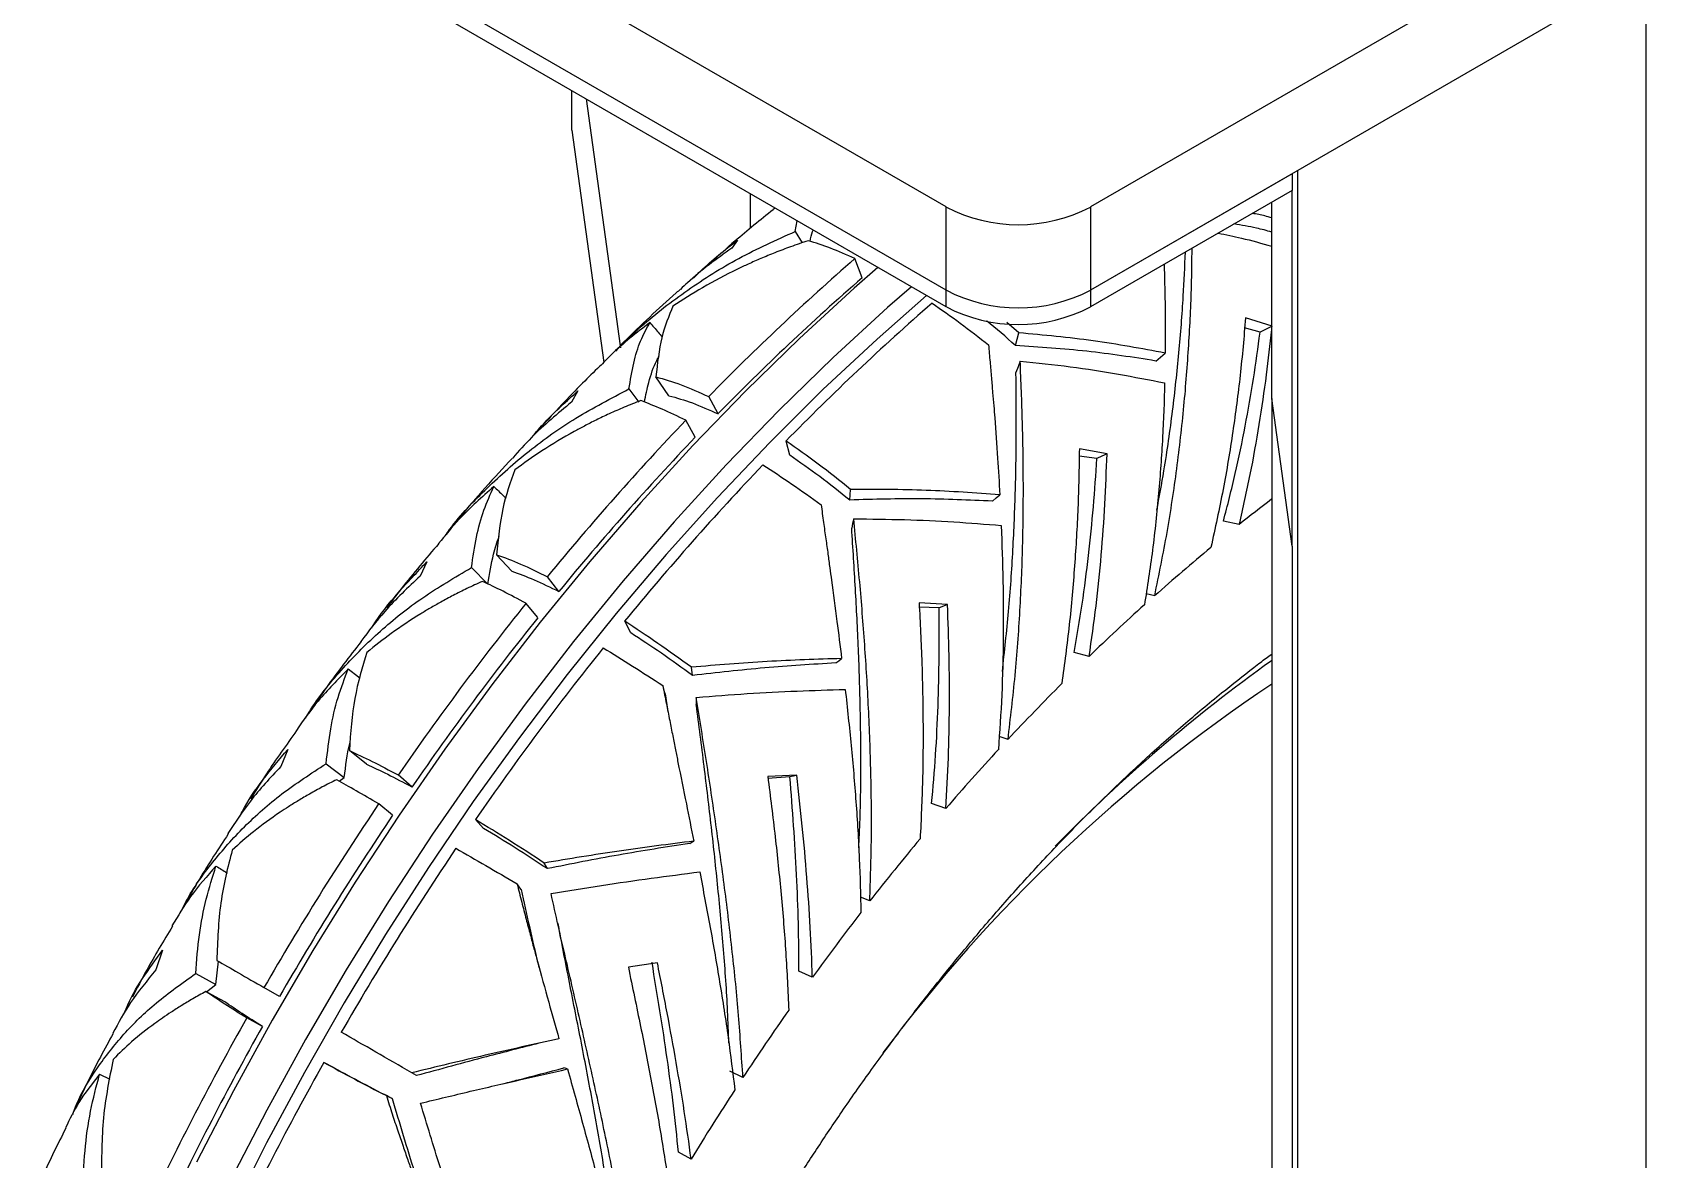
# Model space of a CAD drawing. Header units: millimetres. Extents: x 0 to 597, y 0 to 420.
# Drawn here: x 339.66 to 350.27, y 89.39 to 96.77 of the extents above; entities that cross this region are included whole.
import ezdxf

# ---------------------------------------------------------------- set-up
doc = ezdxf.new("R2010")
doc.units = ezdxf.units.MM

msp = doc.modelspace()

# ---------------------------------------------------------------- linework, layer by layer
at = {"color": 7, "linetype": 'Continuous', "lineweight": 25}
for p, q in [((352.807, 99.22), (346.585, 95.628)), ((352.807, 98.675), (346.585, 95.083)), ((345.642, 95.628), (341.871, 97.805)), ((345.642, 95.083), (341.871, 97.26)), ((345.642, 94.974), (341.871, 97.151)), ((343.191, 96.13), (343.191, 96.39)), ((343.285, 96.335), (343.508, 94.72)), ((343.191, 96.13), (343.401, 94.61)), ((347.905, 95.845), (346.585, 95.083)), ((347.905, 95.845), (347.905, 95.736)), ((347.905, 95.736), (346.585, 94.974)), ((347.772, 94.375), (347.772, 95.659)), ((347.905, 93.409), (347.905, 95.736)), ((344.522, 95.621), (344.508, 95.611)), ((345.642, 95.083), (345.642, 95.628)), ((346.585, 95.628), (346.585, 95.083)), ((344.654, 95.468), (344.667, 95.537)), ((344.654, 95.468), (344.698, 95.393)), ((344.275, 95.41), (344.238, 95.359)), ((345.091, 95.164), (345.044, 95.29)), ((345.642, 94.974), (345.642, 95.083)), ((346.585, 95.083), (346.585, 94.974)), ((346.116, 94.804), (346.038, 94.871)), ((347.696, 94.808), (347.594, 94.836)), ((347.774, 94.849), (347.601, 94.903)), ((343.509, 94.711), (343.51, 94.706)), ((346.095, 94.721), (346.116, 94.804)), ((343.827, 94.393), (343.741, 94.516)), ((343.231, 94.424), (343.189, 94.351)), ((343.565, 94.437), (343.629, 94.351)), ((344.148, 94.274), (344.087, 94.387)), ((347.905, 93.409), (347.772, 94.375)), ((347.772, 94.375), (347.772, 86.566)), ((343.999, 94.121), (343.937, 94.232)), ((344.617, 94.003), (344.593, 94.096)), ((346.628, 93.981), (346.512, 93.998)), ((346.694, 94.013), (346.513, 94.046)), ((345.01, 93.71), (345.016, 93.78)), ((347.56, 93.55), (347.456, 93.572)), ((342.799, 93.245), (342.699, 93.352)), ((347.905, 93.409), (347.905, 85.599)), ((342.243, 93.306), (342.199, 93.213)), ((342.534, 93.268), (342.641, 93.16)), ((343.107, 93.112), (343.032, 93.208)), ((342.968, 92.941), (342.891, 93.035)), ((345.65, 93.027), (345.464, 93.038)), ((345.595, 93.005), (345.465, 93.009)), ((347.006, 93.084), (346.95, 93.097)), ((343.577, 92.841), (343.537, 92.917)), ((346.577, 92.686), (346.479, 92.712)), ((343.982, 92.562), (343.974, 92.616)), ((343.801, 92.441), (343.817, 92.342)), ((346.046, 92.144), (345.988, 92.162)), ((341.332, 92.078), (341.286, 91.966)), ((341.847, 91.981), (341.735, 92.071)), ((341.583, 91.985), (341.702, 91.894)), ((341.669, 91.871), (341.702, 91.894)), ((342.144, 91.833), (342.055, 91.911)), ((344.663, 91.909), (344.474, 91.9)), ((344.618, 91.899), (344.475, 91.888)), ((342.018, 91.647), (341.927, 91.723)), ((345.639, 91.692), (345.546, 91.724)), ((342.614, 91.561), (342.56, 91.619)), ((343.031, 91.298), (343.01, 91.335)), ((345.141, 91.087), (345.08, 91.111)), ((340.513, 90.765), (340.469, 90.635)), ((340.86, 90.54), (340.878, 90.693)), ((343.751, 90.682), (343.561, 90.653)), ((340.73, 90.612), (340.86, 90.54)), ((344.765, 90.588), (344.678, 90.627)), ((340.799, 90.492), (340.86, 90.54)), ((341.278, 90.462), (341.176, 90.52)), ((341.166, 90.265), (341.063, 90.321)), ((340.1, 89.953), (340.167, 89.92)), ((341.636, 89.994), (341.568, 90.029)), ((342.175, 89.944), (342.143, 89.962)), ((343.163, 89.987), (343.139, 89.994)), ((344.311, 89.931), (344.225, 89.973)), ((343.972, 89.397), (343.889, 89.442))]:
    msp.add_line(p, q, dxfattribs=at)
at = {"color": 8, "linetype": 'Continuous', "lineweight": 25}
for p, q in [((350.223, 86.275), (350.223, 97.183)), ((347.944, 84.96), (347.944, 95.868)), ((344.361, 95.489), (344.361, 95.714))]:
    msp.add_line(p, q, dxfattribs=at)
at = {"color": 7, "linetype": 'Continuous', "lineweight": 25, "flags": 128}
for points in [[(345.195, 95.232), (345.04, 95.096), (344.682, 94.768), (344.33, 94.424), (343.983, 94.066), (343.643, 93.694), (343.31, 93.308), (342.984, 92.91), (342.667, 92.5), (342.359, 92.08), (342.061, 91.649), (341.773, 91.21), (341.496, 90.762), (341.23, 90.306), (340.976, 89.844), (340.735, 89.377)], [(345.414, 95.106), (345.258, 94.97), (344.901, 94.642), (344.548, 94.298), (344.202, 93.94), (343.861, 93.567), (343.528, 93.182), (343.203, 92.784), (342.886, 92.374), (342.578, 91.954), (342.28, 91.523), (341.992, 91.083), (341.714, 90.635), (341.449, 90.18), (341.195, 89.718), (340.953, 89.251)], [(345.513, 95.049), (345.189, 94.763), (344.835, 94.433), (344.487, 94.087), (344.145, 93.727), (343.809, 93.353), (343.481, 92.967), (343.16, 92.568), (342.849, 92.157), (342.546, 91.737), (342.253, 91.306), (341.971, 90.867), (341.7, 90.419), (341.441, 89.965), (341.193, 89.504), (340.959, 89.038)], [(347.774, 94.849), (347.735, 94.829), (347.696, 94.808)], [(346.126, 94.619), (346.112, 94.581), (346.098, 94.544)], [(347.014, 94.62), (347.044, 94.646), (347.075, 94.672)], [(346.694, 94.013), (346.661, 93.997), (346.628, 93.981)], [(345.944, 93.703), (345.968, 93.724), (345.992, 93.744)], [(345.036, 93.587), (345.029, 93.556), (345.023, 93.526)], [(345.65, 93.027), (345.623, 93.016), (345.595, 93.005)], [(341.728, 92.605), (341.794, 92.554), (341.806, 92.545)], [(344.92, 92.644), (344.939, 92.659), (344.957, 92.673)], [(344.006, 92.418), (344.006, 92.395), (344.006, 92.372)], [(344.663, 91.909), (344.64, 91.904), (344.618, 91.899)], [(343.963, 91.463), (343.976, 91.471), (343.989, 91.478)], [(342.859, 91.162), (342.846, 91.18), (342.833, 91.199)], [(340.919, 90.427), (340.858, 90.46), (340.796, 90.494)], [(342.015, 89.794), (341.996, 89.803), (341.977, 89.813)]]:
    msp.add_lwpolyline(points, dxfattribs=at)
at = {"color": 7, "linetype": 'Continuous', "lineweight": 25}
for centre, radius, start, end in [((346.114, 96.537), 1.025, 242.6097, 297.3899), ((355.722, 83.016), 16.269, 131.0211, 135.6544), ((355.613, 83.068), 16.032, 131.0205, 135.6556), ((346.114, 95.993), 1.025, 242.6097, 297.3899), ((356.227, 82.724), 16.269, 131.0211, 135.6544), ((346.114, 95.884), 1.025, 242.6097, 297.3899), ((357.127, 81.653), 18.227, 136.3592, 140.6546), ((357.005, 81.718), 17.972, 136.3596, 140.6542), ((357.632, 81.361), 18.227, 136.3592, 140.6546), ((355.26, 83.866), 12.373, 127.2478, 128.4884), ((355.82, 83.184), 13.255, 129.583, 131.6824), ((358.224, 80.758), 19.642, 141.316, 145.4026), ((356.387, 82.552), 14.105, 132.0558, 134.0705), ((358.086, 80.836), 19.366, 141.3164, 145.4026), ((358.729, 80.466), 19.642, 141.316, 145.4026), ((353.919, 84.057), 10.573, 125.5556, 135.6732), ((353.509, 83.904), 10.339, 123.7038, 143.2312), ((357.102, 81.826), 15.123, 135.0532, 136.9763), ((357.626, 81.34), 15.838, 137.32, 139.1848), ((358.825, 80.342), 20.373, 146.0417, 150.0293), ((358.674, 80.43), 20.081, 146.0415, 150.0298), ((359.331, 80.051), 20.373, 146.0417, 150.0293), ((358.219, 80.835), 16.617, 140.1016, 141.9076), ((358.58, 80.553), 17.074, 142.2302, 144.0049), ((358.962, 80.279), 17.545, 144.8798, 146.622), ((358.768, 80.37), 20.31, 150.6619, 154.6581), ((358.618, 80.456), 20.02, 150.6615, 154.6582), ((359.273, 80.078), 20.31, 150.6619, 154.6581), ((359.162, 80.148), 17.784, 146.9362, 148.6619)]:
    msp.add_arc(centre, radius, start, end, dxfattribs=at)
for points, knots in [([(344.509, 95.61), (344.425, 95.543), (344.288, 95.433), (344.155, 95.314), (344.103, 95.267)], [0, 0, 0, 0, 0.612165, 1, 1, 1, 1]), ([(347.772, 95.556), (347.757, 95.561), (347.716, 95.573), (347.673, 95.581), (347.645, 95.586)], [0, 0, 0, 0, 0.351312, 1, 1, 1, 1]), ([(343.479, 94.685), (343.533, 94.74), (343.679, 94.885), (343.948, 95.089), (344.282, 95.301), (344.529, 95.412), (344.654, 95.468)], [0, 0, 0, 0, 0.1664548, 0.4396097, 0.7153808, 1, 1, 1, 1]), ([(344.75, 95.402), (344.755, 95.426), (344.761, 95.453), (344.769, 95.474), (344.771, 95.477)], [0, 0, 0, 0, 0.847024, 1, 1, 1, 1]), ([(347.421, 95.457), (347.472, 95.447), (347.592, 95.422), (347.706, 95.39), (347.772, 95.371)], [0, 0, 0, 0, 0.427568, 1, 1, 1, 1]), ([(347.772, 95.464), (347.739, 95.473), (347.659, 95.495), (347.574, 95.509), (347.525, 95.517)], [0, 0, 0, 0, 0.413972, 1, 1, 1, 1]), ([(344.738, 95.407), (344.699, 95.394), (344.626, 95.369), (344.523, 95.33), (344.431, 95.292), (344.349, 95.256), (344.22, 95.195), (344.052, 95.107), (343.917, 95.02), (343.853, 94.979)], [0, 0, 0, 0, 0.120104, 0.230144, 0.330171, 0.420239, 0.5004, 0.764721, 1, 1, 1, 1]), ([(344.238, 95.359), (344.138, 95.287), (344.021, 95.203), (343.918, 95.104), (343.903, 95.089)], [0, 0, 0, 0, 0.854638, 1, 1, 1, 1]), ([(343.987, 95.162), (344.003, 95.178), (344.092, 95.268), (344.192, 95.346), (344.275, 95.41)], [0, 0, 0, 0, 0.180335, 1, 1, 1, 1]), ([(345.044, 95.29), (344.99, 95.314), (344.882, 95.363), (344.786, 95.392), (344.738, 95.407)], [0, 0, 0, 0, 0.5003673, 1, 1, 1, 1]), ([(347.006, 93.084), (347.034, 93.222), (347.091, 93.498), (347.153, 93.915), (347.2, 94.326), (347.231, 94.727), (347.248, 95.074), (347.25, 95.277), (347.251, 95.359)], [0, 0, 0, 0, 0.176703, 0.354441, 0.53124, 0.705894, 0.882228, 1, 1, 1, 1]), ([(347.02, 93.643), (347.036, 93.729), (347.077, 93.948), (347.125, 94.294), (347.167, 94.676), (347.194, 95.026), (347.203, 95.238), (347.207, 95.334)], [0, 0, 0, 0, 0.147083, 0.371571, 0.593068, 0.816404, 1, 1, 1, 1]), ([(347.068, 95.253), (347.068, 95.247), (347.069, 95.216), (347.072, 95.101), (347.076, 94.916), (347.075, 94.75), (347.075, 94.672)], [0, 0, 0, 0, 0.033951, 0.16752, 0.607956, 1, 1, 1, 1]), ([(343.902, 95.091), (343.893, 95.082), (343.767, 94.972), (343.634, 94.846), (343.512, 94.725), (343.504, 94.716)], [0, 0, 0, 0, 0.069862, 0.932381, 1, 1, 1, 1]), ([(343.853, 94.979), (343.826, 94.914), (343.772, 94.784), (343.751, 94.605), (343.741, 94.516)], [0, 0, 0, 0, 0.499578, 1, 1, 1, 1]), ([(345.549, 94.998), (345.61, 94.956), (345.733, 94.872), (345.857, 94.774), (345.919, 94.725)], [0, 0, 0, 0, 0.50036, 1, 1, 1, 1]), ([(343.702, 94.872), (343.614, 94.804), (343.498, 94.714), (343.398, 94.609), (343.373, 94.583)], [0, 0, 0, 0, 0.75542, 1, 1, 1, 1]), ([(343.565, 94.437), (343.574, 94.494), (343.593, 94.609), (343.638, 94.754), (343.681, 94.833), (343.702, 94.872)], [0, 0, 0, 0, 0.339373, 0.672331, 1, 1, 1, 1]), ([(343.702, 94.872), (343.72, 94.851), (343.747, 94.819), (343.774, 94.788), (343.783, 94.778)], [0, 0, 0, 0, 0.6769791, 1, 1, 1, 1]), ([(346.095, 94.721), (346.032, 94.777), (345.969, 94.834), (345.906, 94.882), (345.906, 94.882)], [0, 0, 0, 0, 0.997146, 1, 1, 1, 1]), ([(347.601, 94.903), (347.59, 94.778), (347.569, 94.533), (347.519, 94.156), (347.457, 93.779), (347.402, 93.526), (347.374, 93.4)], [0, 0, 0, 0, 0.255317, 0.500301, 0.750159, 1, 1, 1, 1]), ([(347.456, 93.572), (347.483, 93.675), (347.536, 93.883), (347.6, 94.195), (347.655, 94.505), (347.682, 94.707), (347.696, 94.808)], [0, 0, 0, 0, 0.250004, 0.500001, 0.750178, 1, 1, 1, 1]), ([(347.56, 93.55), (347.585, 93.659), (347.634, 93.877), (347.692, 94.205), (347.739, 94.522), (347.761, 94.727), (347.772, 94.826)], [0, 0, 0, 0, 0.254513, 0.509002, 0.763778, 1, 1, 1, 1]), ([(345.919, 94.725), (345.922, 94.688), (345.928, 94.617), (345.937, 94.513), (345.945, 94.417), (345.953, 94.33), (345.964, 94.188), (345.978, 93.995), (345.988, 93.825), (345.992, 93.744)], [0, 0, 0, 0, 0.120104, 0.230139, 0.330166, 0.420235, 0.500395, 0.764717, 1, 1, 1, 1]), ([(347.014, 94.62), (346.864, 94.644), (346.565, 94.69), (346.252, 94.71), (346.095, 94.721)], [0, 0, 0, 0, 0.500008, 1, 1, 1, 1]), ([(347.075, 94.672), (346.919, 94.701), (346.607, 94.759), (346.28, 94.789), (346.116, 94.804)], [0, 0, 0, 0, 0.499574, 1, 1, 1, 1]), ([(343.666, 94.351), (343.675, 94.395), (343.696, 94.494), (343.729, 94.592), (343.757, 94.642), (343.762, 94.652)], [0, 0, 0, 0, 0.39051, 0.884893, 1, 1, 1, 1]), ([(346.046, 92.144), (346.062, 92.284), (346.096, 92.563), (346.126, 92.986), (346.144, 93.406), (346.148, 93.819), (346.142, 94.227), (346.131, 94.487), (346.126, 94.619)], [0, 0, 0, 0, 0.166039, 0.333054, 0.499183, 0.6633, 0.828991, 1, 1, 1, 1]), ([(346.126, 94.619), (346.235, 94.608), (346.453, 94.585), (346.77, 94.536), (346.971, 94.496), (347.071, 94.477)], [0, 0, 0, 0, 0.339383, 0.672334, 1, 1, 1, 1]), ([(343.372, 94.584), (343.335, 94.548), (343.205, 94.421), (343.079, 94.285), (342.989, 94.188)], [0, 0, 0, 0, 0.284187, 1, 1, 1, 1]), ([(343.741, 94.516), (343.795, 94.501), (343.903, 94.47), (344.026, 94.415), (344.087, 94.387)], [0, 0, 0, 0, 0.498257, 1, 1, 1, 1]), ([(346.009, 92.588), (346.023, 92.719), (346.053, 92.985), (346.08, 93.384), (346.096, 93.779), (346.102, 94.169), (346.099, 94.418), (346.098, 94.544)], [0, 0, 0, 0, 0.195836, 0.396536, 0.594559, 0.794226, 1, 1, 1, 1]), ([(342.363, 93.477), (342.372, 93.491), (342.452, 93.603), (342.633, 93.791), (342.907, 94.036), (343.216, 94.255), (343.447, 94.375), (343.565, 94.437)], [0, 0, 0, 0, 0.032395, 0.273416, 0.511516, 0.751907, 1, 1, 1, 1]), ([(342.929, 94.12), (342.957, 94.154), (343.05, 94.262), (343.157, 94.358), (343.231, 94.424)], [0, 0, 0, 0, 0.309228, 1, 1, 1, 1]), ([(343.827, 94.393), (343.877, 94.379), (343.977, 94.351), (344.09, 94.3), (344.148, 94.274)], [0, 0, 0, 0, 0.498662, 1, 1, 1, 1]), ([(347.071, 94.477), (347.068, 94.358), (347.06, 94.12), (347.033, 93.753), (346.995, 93.386), (346.958, 93.143), (346.939, 93.024)], [0, 0, 0, 0, 0.250635, 0.500175, 0.755307, 1, 1, 1, 1]), ([(343.189, 94.351), (343.099, 94.276), (342.961, 94.162), (342.844, 94.03), (342.804, 93.984)], [0, 0, 0, 0, 0.654713, 1, 1, 1, 1]), ([(343.642, 94.361), (343.605, 94.346), (343.536, 94.319), (343.439, 94.276), (343.352, 94.235), (343.276, 94.196), (343.155, 94.131), (343, 94.039), (342.876, 93.95), (342.818, 93.908)], [0, 0, 0, 0, 0.120103, 0.230142, 0.330168, 0.420237, 0.500396, 0.764722, 1, 1, 1, 1]), ([(343.937, 94.232), (343.884, 94.257), (343.779, 94.309), (343.688, 94.343), (343.642, 94.361)], [0, 0, 0, 0, 0.5003701, 1, 1, 1, 1]), ([(345.016, 93.78), (344.946, 93.836), (344.803, 93.95), (344.663, 94.047), (344.593, 94.096)], [0, 0, 0, 0, 0.498257, 1, 1, 1, 1]), ([(342.802, 93.985), (342.683, 93.856), (342.558, 93.72), (342.44, 93.575), (342.434, 93.568)], [0, 0, 0, 0, 0.95174, 1, 1, 1, 1]), ([(345.01, 93.71), (344.944, 93.763), (344.813, 93.868), (344.683, 93.958), (344.617, 94.003)], [0, 0, 0, 0, 0.498662, 1, 1, 1, 1]), ([(346.513, 94.046), (346.511, 93.917), (346.506, 93.664), (346.483, 93.278), (346.45, 92.893), (346.415, 92.637), (346.398, 92.509)], [0, 0, 0, 0, 0.255317, 0.500299, 0.750159, 1, 1, 1, 1]), ([(346.479, 92.712), (346.497, 92.817), (346.534, 93.029), (346.574, 93.348), (346.607, 93.667), (346.621, 93.877), (346.628, 93.981)], [0, 0, 0, 0, 0.250001, 0.499999, 0.75018, 1, 1, 1, 1]), ([(346.577, 92.686), (346.593, 92.796), (346.625, 93.017), (346.658, 93.351), (346.682, 93.684), (346.69, 93.904), (346.694, 94.013)], [0, 0, 0, 0, 0.249912, 0.499814, 0.74999, 1, 1, 1, 1]), ([(342.818, 93.908), (342.788, 93.826), (342.73, 93.662), (342.709, 93.456), (342.699, 93.352)], [0, 0, 0, 0, 0.499577, 1, 1, 1, 1]), ([(344.442, 93.94), (344.505, 93.899), (344.63, 93.818), (344.758, 93.725), (344.823, 93.679)], [0, 0, 0, 0, 0.500362, 1, 1, 1, 1]), ([(342.681, 93.798), (342.603, 93.729), (342.471, 93.613), (342.363, 93.479), (342.319, 93.425)], [0, 0, 0, 0, 0.596436, 1, 1, 1, 1]), ([(342.534, 93.268), (342.544, 93.336), (342.563, 93.47), (342.612, 93.646), (342.658, 93.748), (342.681, 93.798)], [0, 0, 0, 0, 0.339375, 0.672337, 1, 1, 1, 1]), ([(342.681, 93.798), (342.701, 93.779), (342.728, 93.754), (342.754, 93.728), (342.761, 93.722)], [0, 0, 0, 0, 0.75428, 1, 1, 1, 1]), ([(345.992, 93.744), (345.832, 93.756), (345.512, 93.779), (345.182, 93.78), (345.016, 93.78)], [0, 0, 0, 0, 0.499575, 1, 1, 1, 1]), ([(344.823, 93.679), (344.828, 93.641), (344.838, 93.567), (344.853, 93.459), (344.867, 93.36), (344.879, 93.27), (344.899, 93.125), (344.925, 92.927), (344.947, 92.754), (344.957, 92.673)], [0, 0, 0, 0, 0.120103, 0.230137, 0.330163, 0.420232, 0.500392, 0.764717, 1, 1, 1, 1]), ([(345.944, 93.703), (345.79, 93.71), (345.484, 93.723), (345.168, 93.715), (345.01, 93.71)], [0, 0, 0, 0, 0.500014, 1, 1, 1, 1]), ([(345.141, 91.087), (345.146, 91.225), (345.155, 91.502), (345.15, 91.925), (345.135, 92.347), (345.109, 92.765), (345.076, 93.182), (345.049, 93.451), (345.036, 93.587)], [0, 0, 0, 0, 0.1660392, 0.3330556, 0.4991854, 0.6633, 0.8289942, 1, 1, 1, 1]), ([(345.036, 93.587), (345.147, 93.586), (345.368, 93.584), (345.691, 93.569), (345.899, 93.552), (346.002, 93.544)], [0, 0, 0, 0, 0.339378, 0.672331, 1, 1, 1, 1]), ([(346.002, 93.544), (346.006, 93.422), (346.015, 93.18), (346.016, 92.808), (346.008, 92.439), (345.991, 92.195), (345.983, 92.076)], [0, 0, 0, 0, 0.250632, 0.50017, 0.755314, 1, 1, 1, 1]), ([(342.641, 93.16), (342.652, 93.227), (342.67, 93.339), (342.702, 93.435), (342.715, 93.473)], [0, 0, 0, 0, 0.601244, 1, 1, 1, 1]), ([(345.069, 91.434), (345.07, 91.463), (345.08, 91.627), (345.084, 91.93), (345.081, 92.335), (345.068, 92.737), (345.048, 93.137), (345.031, 93.395), (345.023, 93.526)], [0, 0, 0, 0, 0.042495, 0.234701, 0.425698, 0.614156, 0.804174, 1, 1, 1, 1]), ([(342.32, 93.425), (342.237, 93.328), (342.12, 93.192), (342.011, 93.046), (341.979, 93.004)], [0, 0, 0, 0, 0.710898, 1, 1, 1, 1]), ([(342.699, 93.352), (342.75, 93.334), (342.852, 93.296), (342.972, 93.238), (343.032, 93.208)], [0, 0, 0, 0, 0.498252, 1, 1, 1, 1]), ([(341.447, 92.282), (341.46, 92.303), (341.53, 92.42), (341.691, 92.613), (341.933, 92.857), (342.212, 93.079), (342.426, 93.204), (342.534, 93.268)], [0, 0, 0, 0, 0.050895, 0.2873, 0.520854, 0.756647, 1, 1, 1, 1]), ([(341.883, 92.875), (341.884, 92.878), (341.934, 92.959), (342.051, 93.105), (342.179, 93.239), (342.243, 93.306)], [0, 0, 0, 0, 0.017247, 0.508766, 1, 1, 1, 1]), ([(342.799, 93.245), (342.846, 93.228), (342.94, 93.193), (343.051, 93.139), (343.107, 93.112)], [0, 0, 0, 0, 0.498663, 1, 1, 1, 1]), ([(342.199, 93.213), (342.119, 93.138), (341.977, 93.004), (341.861, 92.852), (341.811, 92.785)], [0, 0, 0, 0, 0.563865, 1, 1, 1, 1]), ([(342.606, 93.178), (342.572, 93.162), (342.507, 93.133), (342.417, 93.087), (342.336, 93.044), (342.266, 93.004), (342.155, 92.938), (342.013, 92.844), (341.902, 92.755), (341.85, 92.713)], [0, 0, 0, 0, 0.120103, 0.230142, 0.33017, 0.420235, 0.500398, 0.764727, 1, 1, 1, 1]), ([(342.891, 93.035), (342.84, 93.062), (342.737, 93.116), (342.65, 93.157), (342.606, 93.178)], [0, 0, 0, 0, 0.50037, 1, 1, 1, 1]), ([(345.464, 93.038), (345.471, 92.907), (345.484, 92.65), (345.491, 92.261), (345.489, 91.876), (345.477, 91.621), (345.471, 91.494)], [0, 0, 0, 0, 0.255319, 0.500305, 0.750165, 1, 1, 1, 1]), ([(345.546, 91.724), (345.556, 91.829), (345.574, 92.041), (345.589, 92.363), (345.597, 92.685), (345.595, 92.899), (345.595, 93.005)], [0, 0, 0, 0, 0.2499995, 0.5000084, 0.7501734, 1, 1, 1, 1]), ([(345.639, 91.692), (345.646, 91.802), (345.658, 92.022), (345.664, 92.357), (345.662, 92.693), (345.654, 92.916), (345.65, 93.027)], [0, 0, 0, 0, 0.249918, 0.499812, 0.749984, 1, 1, 1, 1]), ([(343.974, 92.616), (343.9, 92.669), (343.752, 92.776), (343.609, 92.87), (343.537, 92.917)], [0, 0, 0, 0, 0.498252, 1, 1, 1, 1]), ([(343.982, 92.562), (343.913, 92.611), (343.776, 92.711), (343.643, 92.797), (343.577, 92.841)], [0, 0, 0, 0, 0.498663, 1, 1, 1, 1]), ([(341.812, 92.784), (341.735, 92.685), (341.623, 92.542), (341.52, 92.39), (341.488, 92.343)], [0, 0, 0, 0, 0.688271, 1, 1, 1, 1]), ([(341.85, 92.713), (341.82, 92.616), (341.76, 92.421), (341.743, 92.188), (341.735, 92.071)], [0, 0, 0, 0, 0.499579, 1, 1, 1, 1]), ([(343.396, 92.743), (343.46, 92.704), (343.587, 92.625), (343.721, 92.539), (343.787, 92.496)], [0, 0, 0, 0, 0.5003621, 1, 1, 1, 1]), ([(347.656, 92.615), (347.67, 92.626), (347.709, 92.656), (347.747, 92.684), (347.772, 92.702)], [0, 0, 0, 0, 0.3634936, 1, 1, 1, 1]), ([(341.728, 92.605), (341.66, 92.537), (341.534, 92.41), (341.434, 92.268), (341.388, 92.202)], [0, 0, 0, 0, 0.541859, 1, 1, 1, 1]), ([(341.583, 91.985), (341.592, 92.062), (341.609, 92.214), (341.657, 92.421), (341.705, 92.544), (341.728, 92.605)], [0, 0, 0, 0, 0.339377, 0.672336, 1, 1, 1, 1]), ([(344.957, 92.673), (344.795, 92.668), (344.47, 92.658), (344.14, 92.63), (343.974, 92.616)], [0, 0, 0, 0, 0.499575, 1, 1, 1, 1]), ([(344.92, 92.644), (344.765, 92.635), (344.455, 92.616), (344.14, 92.58), (343.982, 92.562)], [0, 0, 0, 0, 0.500014, 1, 1, 1, 1]), ([(344.33, 88.709), (344.401, 88.831), (344.502, 89.002), (344.658, 89.252), (344.794, 89.464), (344.962, 89.714), (345.143, 89.972), (345.338, 90.236), (345.544, 90.503), (345.76, 90.769), (345.984, 91.032), (346.215, 91.289), (346.452, 91.54), (346.695, 91.782), (346.941, 92.015), (347.192, 92.238), (347.43, 92.439), (347.586, 92.56), (347.656, 92.615)], [0, 0, 0, 0, 0.07793, 0.109908, 0.162924, 0.217995, 0.27706, 0.338663, 0.402203, 0.467201, 0.533312, 0.600278, 0.6679, 0.736024, 0.804526, 0.873305, 0.942278, 1, 1, 1, 1]), ([(343.787, 92.496), (343.795, 92.456), (343.809, 92.381), (343.831, 92.271), (343.851, 92.17), (343.869, 92.079), (343.898, 91.931), (343.939, 91.733), (343.973, 91.56), (343.989, 91.478)], [0, 0, 0, 0, 0.120104, 0.230137, 0.330166, 0.42023, 0.500393, 0.764723, 1, 1, 1, 1]), ([(343.801, 92.441), (343.799, 92.45), (343.794, 92.469), (343.79, 92.487), (343.787, 92.496)], [0, 0, 0, 0, 0.500024, 1, 1, 1, 1]), ([(344.006, 92.418), (344.117, 92.427), (344.338, 92.445), (344.665, 92.461), (344.876, 92.468), (344.981, 92.471)], [0, 0, 0, 0, 0.33938, 0.672337, 1, 1, 1, 1]), ([(344.311, 89.931), (344.302, 90.066), (344.285, 90.336), (344.243, 90.751), (344.193, 91.169), (344.135, 91.586), (344.072, 92.005), (344.028, 92.279), (344.006, 92.418)], [0, 0, 0, 0, 0.166037, 0.333057, 0.499182, 0.6633, 0.828992, 1, 1, 1, 1]), ([(344.219, 90.157), (344.216, 90.226), (344.21, 90.427), (344.185, 90.767), (344.149, 91.17), (344.105, 91.572), (344.057, 91.975), (344.023, 92.238), (344.006, 92.372)], [0, 0, 0, 0, 0.096205, 0.277624, 0.457912, 0.635797, 0.815155, 1, 1, 1, 1]), ([(344.981, 92.471), (344.994, 92.348), (345.021, 92.104), (345.052, 91.733), (345.075, 91.368), (345.08, 91.128), (345.083, 91.011)], [0, 0, 0, 0, 0.250638, 0.500168, 0.755314, 1, 1, 1, 1]), ([(341.39, 92.201), (341.323, 92.108), (341.218, 91.963), (341.123, 91.81), (341.089, 91.755)], [0, 0, 0, 0, 0.643226, 1, 1, 1, 1]), ([(341.018, 91.64), (341.023, 91.65), (341.065, 91.735), (341.167, 91.883), (341.277, 92.013), (341.332, 92.078)], [0, 0, 0, 0, 0.061693, 0.530984, 1, 1, 1, 1]), ([(341.702, 91.894), (341.711, 91.971), (341.72, 92.053), (341.74, 92.127), (341.741, 92.132)], [0, 0, 0, 0, 0.929299, 1, 1, 1, 1]), ([(341.735, 92.071), (341.783, 92.049), (341.879, 92.004), (341.996, 91.942), (342.055, 91.911)], [0, 0, 0, 0, 0.498254, 1, 1, 1, 1]), ([(340.63, 91.01), (340.641, 91.034), (340.698, 91.151), (340.835, 91.34), (341.043, 91.576), (341.289, 91.794), (341.484, 91.92), (341.583, 91.985)], [0, 0, 0, 0, 0.061003, 0.294893, 0.525957, 0.759239, 1, 1, 1, 1]), ([(341.286, 91.966), (341.217, 91.892), (341.087, 91.754), (340.987, 91.599), (340.94, 91.527)], [0, 0, 0, 0, 0.532887, 1, 1, 1, 1]), ([(341.847, 91.981), (341.892, 91.961), (341.981, 91.919), (342.09, 91.862), (342.144, 91.833)], [0, 0, 0, 0, 0.498663, 1, 1, 1, 1]), ([(341.652, 91.88), (341.62, 91.865), (341.56, 91.834), (341.477, 91.788), (341.403, 91.745), (341.339, 91.705), (341.238, 91.639), (341.111, 91.546), (341.013, 91.46), (340.968, 91.419)], [0, 0, 0, 0, 0.120103, 0.230142, 0.330177, 0.420243, 0.500397, 0.764727, 1, 1, 1, 1]), ([(341.927, 91.723), (341.876, 91.752), (341.776, 91.809), (341.693, 91.857), (341.652, 91.88)], [0, 0, 0, 0, 0.500373, 1, 1, 1, 1]), ([(344.474, 91.9), (344.49, 91.769), (344.523, 91.512), (344.562, 91.126), (344.594, 90.746), (344.605, 90.497), (344.611, 90.372)], [0, 0, 0, 0, 0.255318, 0.5003, 0.750156, 1, 1, 1, 1]), ([(344.678, 90.627), (344.677, 90.731), (344.676, 90.939), (344.663, 91.258), (344.644, 91.578), (344.627, 91.792), (344.618, 91.899)], [0, 0, 0, 0, 0.249997, 0.500002, 0.750179, 1, 1, 1, 1]), ([(344.765, 90.588), (344.762, 90.696), (344.754, 90.912), (344.73, 91.243), (344.701, 91.576), (344.676, 91.798), (344.663, 91.909)], [0, 0, 0, 0, 0.249913, 0.499816, 0.749981, 1, 1, 1, 1]), ([(340.942, 91.525), (340.878, 91.428), (340.779, 91.277), (340.69, 91.12), (340.659, 91.064)], [0, 0, 0, 0, 0.647481, 1, 1, 1, 1]), ([(343.01, 91.335), (342.934, 91.385), (342.78, 91.484), (342.634, 91.574), (342.56, 91.619)], [0, 0, 0, 0, 0.498254, 1, 1, 1, 1]), ([(343.031, 91.298), (342.96, 91.344), (342.817, 91.437), (342.682, 91.52), (342.614, 91.561)], [0, 0, 0, 0, 0.498663, 1, 1, 1, 1]), ([(340.968, 91.419), (340.939, 91.307), (340.882, 91.082), (340.872, 90.826), (340.867, 90.698)], [0, 0, 0, 0, 0.4995777, 1, 1, 1, 1]), ([(342.432, 91.431), (342.497, 91.394), (342.626, 91.319), (342.764, 91.239), (342.833, 91.199)], [0, 0, 0, 0, 0.500365, 1, 1, 1, 1]), ([(343.989, 91.478), (343.826, 91.458), (343.5, 91.416), (343.174, 91.362), (343.01, 91.335)], [0, 0, 0, 0, 0.499576, 1, 1, 1, 1]), ([(343.963, 91.463), (343.808, 91.439), (343.497, 91.39), (343.186, 91.329), (343.031, 91.298)], [0, 0, 0, 0, 0.5000125, 1, 1, 1, 1]), ([(340.862, 91.315), (340.804, 91.249), (340.694, 91.126), (340.613, 90.988), (340.574, 90.923)], [0, 0, 0, 0, 0.52874, 1, 1, 1, 1]), ([(340.73, 90.612), (340.736, 90.698), (340.749, 90.866), (340.794, 91.1), (340.84, 91.244), (340.862, 91.315)], [0, 0, 0, 0, 0.339376, 0.672332, 1, 1, 1, 1]), ([(340.862, 91.315), (340.886, 91.3), (340.91, 91.285), (340.935, 91.27), (340.936, 91.269)], [0, 0, 0, 0, 0.960995, 1, 1, 1, 1]), ([(343.055, 91.135), (343.165, 91.153), (343.384, 91.189), (343.71, 91.236), (343.923, 91.263), (344.028, 91.277)], [0, 0, 0, 0, 0.3393816, 0.6723364, 1, 1, 1, 1]), ([(344.028, 91.277), (344.051, 91.156), (344.098, 90.914), (344.16, 90.551), (344.216, 90.194), (344.244, 89.963), (344.258, 89.85)], [0, 0, 0, 0, 0.250634, 0.500178, 0.755309, 1, 1, 1, 1]), ([(342.833, 91.199), (342.843, 91.159), (342.862, 91.082), (342.891, 90.971), (342.918, 90.87), (342.942, 90.779), (342.982, 90.632), (343.037, 90.435), (343.084, 90.264), (343.107, 90.184)], [0, 0, 0, 0, 0.120103, 0.230137, 0.330172, 0.420238, 0.500393, 0.764722, 1, 1, 1, 1]), ([(342.859, 91.162), (342.895, 91.001), (342.932, 90.831), (342.975, 90.658), (342.977, 90.649)], [0, 0, 0, 0, 0.9484, 1, 1, 1, 1]), ([(343.569, 88.701), (343.548, 88.829), (343.504, 89.087), (343.424, 89.489), (343.337, 89.895), (343.245, 90.305), (343.149, 90.72), (343.086, 90.995), (343.055, 91.135)], [0, 0, 0, 0, 0.16604, 0.333057, 0.499183, 0.6633, 0.828993, 1, 1, 1, 1]), ([(340.577, 90.921), (340.519, 90.825), (340.427, 90.673), (340.345, 90.516), (340.315, 90.457)], [0, 0, 0, 0, 0.630595, 1, 1, 1, 1]), ([(343.098, 90.943), (343.1, 90.936), (343.103, 90.921), (343.106, 90.907), (343.107, 90.9)], [0, 0, 0, 0, 0.500085, 1, 1, 1, 1]), ([(343.485, 88.773), (343.47, 88.89), (343.437, 89.134), (343.373, 89.516), (343.302, 89.909), (343.225, 90.305), (343.159, 90.636), (343.121, 90.833), (343.108, 90.899)], [0, 0, 0, 0, 0.173085, 0.358385, 0.542525, 0.724212, 0.90741, 1, 1, 1, 1]), ([(340.259, 90.346), (340.264, 90.357), (340.295, 90.439), (340.377, 90.58), (340.468, 90.703), (340.513, 90.765)], [0, 0, 0, 0, 0.078307, 0.5393, 1, 1, 1, 1]), ([(340.867, 90.698), (340.913, 90.672), (341.004, 90.619), (341.119, 90.553), (341.176, 90.52)], [0, 0, 0, 0, 0.498254, 1, 1, 1, 1]), ([(343.889, 89.442), (343.879, 89.543), (343.858, 89.744), (343.816, 90.054), (343.769, 90.368), (343.733, 90.579), (343.716, 90.685)], [0, 0, 0, 0, 0.250003, 0.499998, 0.750173, 1, 1, 1, 1]), ([(343.972, 89.397), (343.958, 89.501), (343.929, 89.708), (343.875, 90.029), (343.816, 90.353), (343.773, 90.572), (343.751, 90.682)], [0, 0, 0, 0, 0.249916, 0.499815, 0.749981, 1, 1, 1, 1]), ([(339.924, 89.689), (339.932, 89.711), (339.972, 89.819), (340.081, 89.995), (340.254, 90.218), (340.466, 90.425), (340.641, 90.549), (340.73, 90.612)], [0, 0, 0, 0, 0.061095, 0.294968, 0.526007, 0.759264, 1, 1, 1, 1]), ([(340.469, 90.635), (340.411, 90.565), (340.301, 90.434), (340.223, 90.289), (340.187, 90.221)], [0, 0, 0, 0, 0.532948, 1, 1, 1, 1]), ([(343.561, 90.653), (343.588, 90.523), (343.641, 90.27), (343.715, 89.894), (343.781, 89.526), (343.817, 89.287), (343.834, 89.167)], [0, 0, 0, 0, 0.255315, 0.5003, 0.75016, 1, 1, 1, 1]), ([(340.796, 90.494), (340.767, 90.478), (340.712, 90.448), (340.637, 90.403), (340.571, 90.36), (340.513, 90.322), (340.424, 90.258), (340.311, 90.17), (340.228, 90.089), (340.189, 90.05)], [0, 0, 0, 0, 0.120104, 0.230144, 0.330176, 0.420237, 0.500405, 0.764722, 1, 1, 1, 1]), ([(341.063, 90.321), (341.014, 90.352), (340.915, 90.413), (340.836, 90.467), (340.796, 90.494)], [0, 0, 0, 0, 0.500371, 1, 1, 1, 1]), ([(341.166, 90.265), (341.12, 90.294), (341.029, 90.351), (340.956, 90.401), (340.919, 90.427)], [0, 0, 0, 0, 0.5, 1, 1, 1, 1]), ([(340.189, 90.22), (340.133, 90.117), (340.048, 89.961), (339.974, 89.801), (339.948, 89.746)], [0, 0, 0, 0, 0.658097, 1, 1, 1, 1]), ([(342.143, 89.962), (342.064, 90.008), (341.905, 90.1), (341.756, 90.185), (341.681, 90.228)], [0, 0, 0, 0, 0.498254, 1, 1, 1, 1]), ([(343.107, 90.184), (342.945, 90.149), (342.622, 90.078), (342.303, 90.001), (342.143, 89.962)], [0, 0, 0, 0, 0.499575, 1, 1, 1, 1]), ([(342.976, 90.155), (342.861, 90.126), (342.592, 90.058), (342.327, 89.985), (342.175, 89.944)], [0, 0, 0, 0, 0.427876, 1, 1, 1, 1]), ([(340.189, 90.05), (340.164, 89.925), (340.113, 89.674), (340.113, 89.398), (340.113, 89.26)], [0, 0, 0, 0, 0.4995782, 1, 1, 1, 1]), ([(340.1, 89.953), (340.052, 89.892), (339.964, 89.78), (339.904, 89.658), (339.877, 89.601)], [0, 0, 0, 0, 0.541867, 1, 1, 1, 1]), ([(339.991, 89.178), (339.994, 89.27), (340, 89.452), (340.037, 89.711), (340.079, 89.873), (340.1, 89.953)], [0, 0, 0, 0, 0.339376, 0.672335, 1, 1, 1, 1]), ([(341.568, 90.029), (341.634, 89.994), (341.765, 89.922), (341.907, 89.849), (341.977, 89.813)], [0, 0, 0, 0, 0.5003635, 1, 1, 1, 1]), ([(341.636, 89.994), (341.697, 89.961), (341.819, 89.895), (341.95, 89.828), (342.015, 89.794)], [0, 0, 0, 0, 0.499992, 1, 1, 1, 1]), ([(342.201, 89.763), (342.31, 89.789), (342.524, 89.841), (342.846, 89.915), (343.058, 89.963), (343.163, 89.987)], [0, 0, 0, 0, 0.339381, 0.672332, 1, 1, 1, 1]), ([(342.746, 89.892), (342.777, 89.9), (342.908, 89.934), (343.039, 89.968), (343.139, 89.994)], [0, 0, 0, 0, 0.237382, 1, 1, 1, 1]), ([(343.163, 89.987), (343.196, 89.869), (343.262, 89.633), (343.357, 89.283), (343.446, 88.942), (343.498, 88.723), (343.523, 88.615)], [0, 0, 0, 0, 0.2506413, 0.5001754, 0.7553108, 1, 1, 1, 1]), ([(341.977, 89.813), (341.99, 89.773), (342.014, 89.696), (342.051, 89.586), (342.085, 89.486), (342.116, 89.396), (342.167, 89.251), (342.237, 89.058), (342.299, 88.893), (342.328, 88.815)], [0, 0, 0, 0, 0.120104, 0.230139, 0.330171, 0.420232, 0.500401, 0.764717, 1, 1, 1, 1]), ([(342.015, 89.794), (342.063, 89.633), (342.155, 89.321), (342.261, 89.01), (342.312, 88.859)], [0, 0, 0, 0, 0.515119, 1, 1, 1, 1]), ([(342.932, 87.419), (342.897, 87.539), (342.826, 87.781), (342.707, 88.162), (342.583, 88.551), (342.456, 88.947), (342.326, 89.352), (342.243, 89.624), (342.201, 89.763)], [0, 0, 0, 0, 0.166041, 0.333056, 0.499187, 0.663301, 0.828993, 1, 1, 1, 1]), ([(339.879, 89.6), (339.827, 89.497), (339.749, 89.341), (339.683, 89.181), (339.66, 89.128)], [0, 0, 0, 0, 0.665653, 1, 1, 1, 1])]:
    msp.add_open_spline(points, degree=3, knots=knots, dxfattribs=at)

doc.saveas('drawing.dxf')
